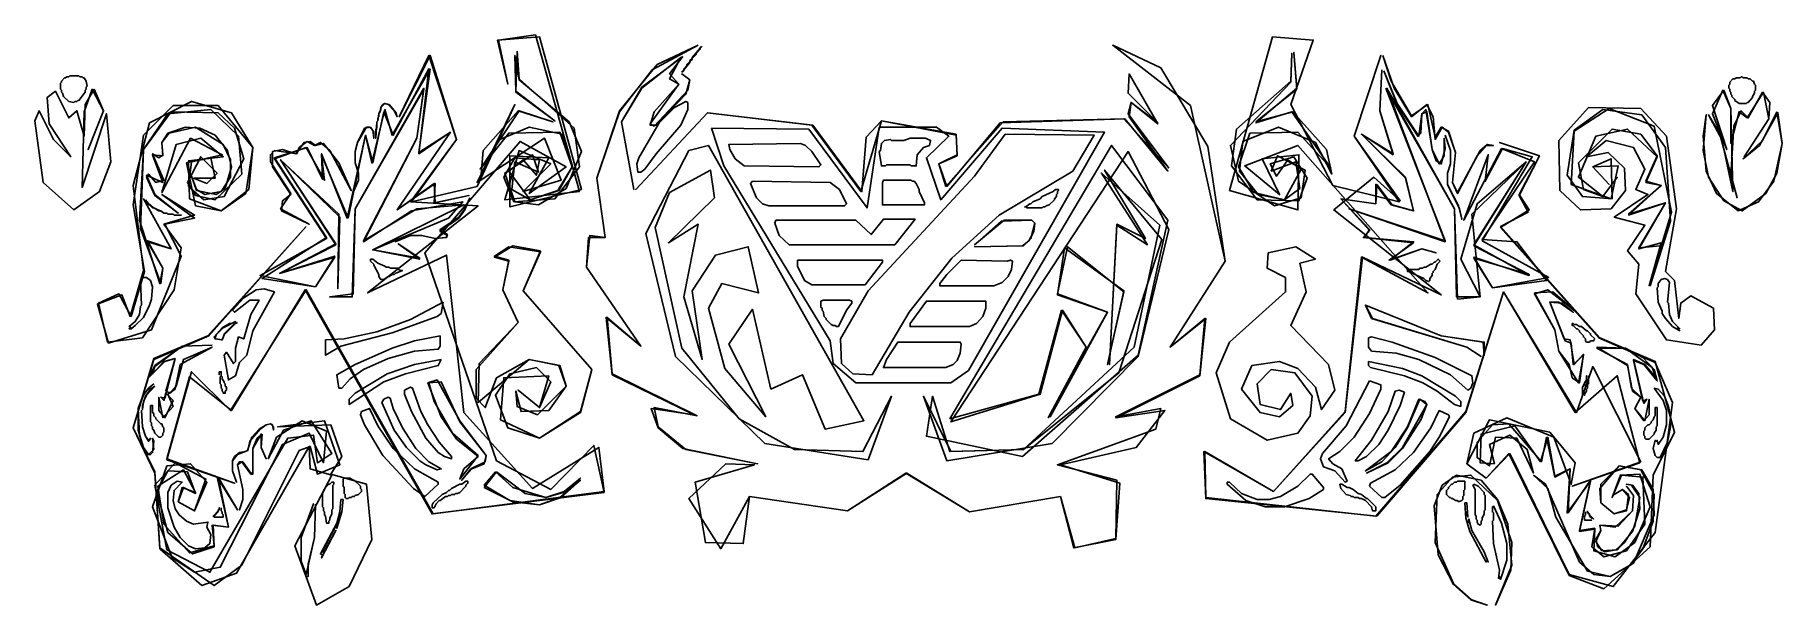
# Model space of a CAD drawing. Header units: metres. Extents: x 43 to 1750, y 1 to 558.
import ezdxf

# ---------------------------------------------------------------- set-up
doc = ezdxf.new("R2010")
doc.units = ezdxf.units.M
doc.layers.add('LEVEL_0_OUTER', color=7, linetype='Continuous')
doc.layers.add('LEVEL_1_HOLE', color=1, linetype='Continuous')

msp = doc.modelspace()

# ---------------------------------------------------------------- linework, layer by layer
at = {"layer": 'LEVEL_0_OUTER'}
for points in [[(536, 556), (495, 553), (505, 510), (496, 553), (532, 558), (575, 405), (502, 397), (516, 445), (547, 432), (520, 405), (557, 416), (541, 457), (475, 414), (512, 490), (475, 410), (411, 395), (455, 456), (428, 538), (399, 478), (429, 538), (455, 456), (410, 395), (476, 391), (368, 306), (445, 343), (462, 189), (529, 115), (594, 155), (599, 112), (432, 90), (308, 309), (234, 191), (196, 229), (172, 143), (238, 120), (172, 144), (194, 224), (235, 191), (307, 309), (431, 90), (599, 111), (589, 157), (547, 114), (494, 142), (424, 345), (517, 454), (562, 429), (526, 403), (545, 438), (507, 440), (507, 390), (577, 407)], [(691, 548), (651, 529), (614, 484), (592, 418), (600, 360), (585, 362), (582, 331), (635, 254), (601, 282), (607, 226), (687, 187), (645, 193), (652, 174), (676, 154), (749, 139), (679, 153), (652, 175), (648, 194), (690, 186), (607, 227), (602, 282), (635, 254), (582, 331), (584, 360), (600, 360), (592, 418), (614, 483), (646, 524)], [(695, 547), (694, 546), (693, 546), (693, 545), (685, 536), (685, 535), (683, 533), (683, 532), (680, 529), (680, 528), (677, 525), (677, 524), (675, 522), (676, 522), (677, 523), (677, 524), (683, 531), (683, 532), (685, 534), (685, 535), (689, 539), (689, 540), (693, 544), (693, 545)], [(1143, 526), (1096, 548), (1172, 489), (1206, 337), (1152, 253), (1186, 281), (1181, 226), (1099, 185), (1143, 193), (1138, 173), (1042, 138), (1100, 123), (1099, 66), (1059, 57), (1045, 107), (956, 92), (894, 130), (837, 93), (741, 107), (713, 56), (682, 105), (718, 139), (746, 138), (688, 121), (698, 62), (735, 61), (741, 107), (837, 93), (895, 130), (956, 92), (1045, 107), (1058, 57), (1099, 65), (1103, 120), (1045, 138), (1119, 155), (1147, 191), (1099, 184), (1181, 225), (1187, 281), (1152, 253), (1206, 337), (1189, 449)], [(1252, 556), (1210, 406), (1277, 387), (1278, 441), (1242, 437), (1259, 402), (1225, 430), (1277, 450), (1404, 306), (1339, 341), (1323, 190), (1253, 112), (1185, 151), (1187, 105), (1354, 88), (1441, 189), (1478, 307), (1548, 189), (1589, 225), (1611, 140), (1545, 117), (1612, 141), (1565, 234), (1549, 189), (1478, 307), (1441, 190), (1353, 88), (1187, 106), (1186, 151), (1253, 112), (1323, 189), (1340, 341), (1417, 304), (1312, 387), (1351, 419), (1377, 396), (1332, 459), (1358, 538), (1332, 459), (1376, 395), (1311, 411), (1270, 490), (1292, 553)], [(514, 542), (513, 502), (551, 474), (513, 503), (512, 538), (516, 514), (565, 473), (577, 444), (562, 408), (535, 392), (512, 395), (502, 423), (529, 441), (535, 424), (512, 434), (509, 407), (527, 397), (555, 406), (568, 429), (556, 463), (506, 462), (478, 427), (516, 484), (549, 473), (515, 484), (481, 445), (479, 422), (495, 455), (526, 468), (558, 461), (568, 429), (554, 406), (527, 397), (506, 425), (520, 436), (533, 421), (536, 436), (512, 438), (501, 419), (511, 395), (551, 398), (575, 429), (570, 467), (516, 515)], [(676, 537), (636, 507), (616, 473), (628, 407), (616, 473), (636, 506), (674, 536), (663, 515), (672, 510), (648, 483), (644, 470), (650, 470), (679, 500), (683, 514), (675, 520), (683, 514), (681, 504), (648, 469), (644, 471), (672, 510), (663, 520)], [(1360, 538), (1371, 506), (1388, 478), (1403, 490), (1409, 478), (1411, 456), (1418, 468), (1424, 463), (1431, 443), (1428, 414), (1433, 403), (1452, 440), (1461, 450), (1468, 450), (1462, 451), (1455, 445), (1433, 404), (1428, 414), (1431, 443), (1424, 464), (1417, 468), (1411, 458), (1404, 490), (1388, 479), (1368, 513)], [(86, 518), (77, 518), (76, 517), (74, 517), (73, 516), (72, 516), (69, 513), (69, 512), (68, 511), (68, 505), (69, 504), (69, 502), (70, 501), (71, 498), (76, 493), (81, 492), (82, 493), (84, 493), (85, 494), (86, 494), (92, 502), (92, 504), (93, 505), (93, 507), (94, 508), (93, 513), (91, 516), (90, 516), (89, 517), (87, 517)], [(429, 525), (392, 460), (385, 485), (372, 433), (366, 460), (348, 379), (323, 442), (324, 417), (309, 448), (277, 438), (328, 360), (265, 320), (317, 312), (336, 341), (282, 325), (337, 353), (283, 436), (341, 380), (339, 310), (340, 383), (283, 436), (337, 354), (282, 325), (336, 342), (317, 312), (263, 323), (328, 359), (277, 437), (308, 448), (326, 416), (323, 441), (349, 379), (366, 460), (373, 433), (384, 483), (393, 460), (428, 525), (418, 442), (449, 463), (397, 387), (434, 413), (433, 394), (467, 401), (434, 394), (433, 413), (397, 387), (449, 463), (418, 443)], [(1151, 428), (1111, 481), (1114, 492), (1140, 471), (1112, 520), (1111, 501), (1140, 472), (1114, 492), (1112, 478), (1150, 425), (1108, 476), (986, 472), (934, 410), (926, 432), (944, 440), (943, 461), (870, 474), (855, 458), (851, 405), (803, 470), (700, 482), (630, 407), (700, 482), (802, 470), (850, 405), (870, 474), (943, 460), (944, 441), (926, 432), (933, 410), (989, 473), (1107, 476)], [(1359, 524), (1357, 484), (1370, 442), (1339, 461), (1382, 418), (1390, 386), (1369, 392), (1354, 412), (1353, 393), (1319, 398), (1347, 367), (1341, 360), (1390, 355), (1366, 338), (1398, 349), (1412, 345), (1398, 349), (1367, 338), (1390, 356), (1342, 360), (1347, 368), (1319, 398), (1353, 393), (1353, 412), (1368, 392), (1390, 386), (1382, 419), (1339, 461), (1370, 441), (1357, 484)], [(1361, 523), (1374, 490), (1394, 459), (1397, 462), (1398, 481), (1403, 483), (1408, 446), (1412, 435), (1417, 432), (1421, 447), (1420, 457), (1420, 440), (1415, 432), (1408, 446), (1402, 485), (1398, 481), (1395, 459), (1374, 491)], [(1702, 515), (1699, 512), (1699, 510), (1698, 509), (1698, 506), (1699, 505), (1699, 503), (1700, 502), (1700, 500), (1701, 499), (1701, 498), (1704, 495), (1704, 494), (1708, 491), (1715, 491), (1716, 492), (1717, 492), (1721, 497), (1721, 498), (1723, 501), (1723, 503), (1724, 504), (1724, 509), (1723, 510), (1722, 513), (1721, 513), (1719, 515), (1717, 515), (1716, 516), (1712, 516), (1711, 517), (1710, 517), (1709, 516), (1705, 516), (1704, 515)], [(101, 505), (92, 490), (91, 459), (84, 484), (76, 477), (63, 503), (55, 497), (57, 471), (78, 439), (61, 456), (47, 484), (43, 474), (51, 414), (81, 387), (106, 405), (117, 434), (113, 481), (89, 409), (91, 483), (99, 505), (110, 484), (95, 446), (110, 484)], [(416, 457), (364, 357), (416, 388), (462, 392), (373, 348), (419, 340), (398, 354), (419, 339), (373, 348), (447, 379), (461, 395), (411, 386), (364, 356), (416, 457), (423, 505), (356, 388), (353, 302), (331, 302), (354, 305), (356, 388), (423, 506)], [(1363, 506), (1421, 357), (1327, 388), (1421, 356), (1364, 506), (1430, 388), (1433, 300), (1455, 302), (1447, 383), (1500, 434), (1449, 352), (1503, 324), (1449, 340), (1467, 311), (1520, 318), (1491, 356), (1457, 358), (1508, 434), (1476, 447), (1439, 377), (1463, 441), (1460, 415), (1477, 447), (1506, 439), (1457, 357), (1522, 321), (1467, 311), (1449, 341), (1503, 323), (1449, 353), (1500, 434), (1452, 393), (1436, 339), (1455, 302), (1432, 302), (1430, 388)], [(1737, 476), (1713, 439), (1737, 476), (1738, 492), (1731, 502), (1717, 477), (1710, 484), (1703, 469), (1700, 421), (1706, 399), (1689, 462), (1678, 480), (1691, 456), (1702, 405), (1700, 486), (1692, 504), (1682, 481), (1696, 446), (1682, 489), (1693, 504), (1700, 486), (1700, 452), (1708, 483), (1716, 477), (1732, 502)], [(222, 489), (256, 448), (249, 403), (225, 386), (194, 398), (193, 435), (227, 439), (205, 457), (181, 451), (167, 404), (195, 457), (226, 441), (191, 433), (200, 391), (225, 386), (252, 407), (256, 448), (235, 482), (196, 493), (155, 472), (139, 411), (149, 328), (136, 283), (128, 304), (104, 295), (115, 257), (157, 270), (186, 342), (170, 373), (199, 379), (167, 402), (199, 382), (169, 373), (186, 350), (179, 309), (148, 262), (114, 258), (105, 296), (125, 305), (137, 283), (150, 327), (139, 392), (149, 460), (178, 489)], [(215, 485), (242, 459), (245, 422), (219, 397), (200, 401), (192, 414), (205, 439), (221, 423), (211, 413), (198, 418), (219, 418), (215, 438), (196, 434), (193, 410), (208, 397), (228, 400), (247, 437), (238, 467), (222, 482), (176, 483), (149, 446), (145, 377), (165, 315), (168, 330), (153, 356), (176, 349), (149, 398), (176, 349), (153, 357), (168, 330), (166, 315), (146, 369), (149, 446), (173, 481)], [(389, 490), (385, 491), (383, 490), (381, 487), (381, 485), (379, 481), (379, 478), (378, 477), (378, 474), (377, 473), (376, 457), (376, 466), (377, 467), (377, 473), (378, 474), (379, 481), (380, 482), (381, 487), (385, 491), (388, 490), (394, 484), (397, 478), (396, 482)], [(681, 492), (679, 493), (668, 487), (653, 472), (633, 438), (631, 432), (632, 424), (635, 424), (639, 427), (650, 442), (674, 470), (681, 485)], [(1561, 487), (1532, 455), (1533, 406), (1553, 387), (1583, 388), (1597, 406), (1596, 428), (1580, 443), (1559, 439), (1578, 455), (1605, 448), (1616, 427), (1607, 407), (1619, 402), (1586, 380), (1616, 372), (1599, 347), (1610, 334), (1607, 305), (1637, 260), (1671, 255), (1684, 270), (1683, 291), (1661, 303), (1651, 296), (1649, 281), (1645, 318), (1636, 327), (1647, 388), (1637, 459), (1612, 486)], [(1745, 483), (1731, 455), (1712, 437), (1728, 450), (1746, 482), (1750, 452), (1745, 423), (1734, 403), (1711, 386), (1693, 396), (1678, 419), (1673, 445), (1676, 480), (1673, 459), (1676, 425), (1686, 403), (1707, 386), (1727, 395), (1742, 415), (1750, 452)], [(200, 468), (227, 451), (234, 436), (234, 419), (225, 405), (209, 402), (201, 407), (196, 420), (201, 406), (220, 402), (229, 408), (235, 429), (231, 445), (219, 460), (204, 467), (190, 468), (173, 462), (167, 453), (168, 441), (164, 438), (158, 442), (169, 416), (161, 414), (154, 422), (152, 419), (160, 401), (183, 384), (160, 402), (152, 421), (168, 414), (158, 441), (168, 440), (167, 453), (174, 462)], [(371, 468), (365, 467), (358, 453), (356, 444), (356, 433), (359, 423), (359, 416), (354, 404), (359, 416), (359, 423), (356, 433), (356, 444), (358, 453), (367, 468), (370, 468), (373, 465), (374, 457), (374, 463)], [(704, 467), (716, 430), (820, 259), (823, 237), (845, 218), (938, 218), (955, 230), (1088, 463), (988, 467), (928, 397), (914, 438), (936, 459), (924, 468), (868, 468), (856, 389), (799, 466)], [(309, 454), (316, 450), (322, 453), (331, 445), (352, 406), (340, 433), (325, 452), (317, 450), (312, 454), (306, 453), (298, 442), (285, 446), (275, 444), (275, 429), (293, 402), (285, 396), (284, 386), (311, 373), (283, 388), (293, 403), (273, 434), (273, 441), (277, 445), (299, 442), (301, 448)], [(682, 445), (640, 364), (669, 244), (756, 159), (857, 143), (880, 205), (852, 151), (785, 153), (731, 183), (675, 252), (649, 370), (663, 404), (703, 426), (707, 399), (662, 355), (691, 373), (677, 302), (695, 241), (685, 308), (708, 343), (740, 351), (750, 306), (714, 315), (701, 291), (717, 232), (757, 185), (721, 256), (744, 290), (762, 212), (793, 226), (815, 173), (853, 181), (701, 450)], [(1151, 368), (1121, 244), (1037, 159), (934, 142), (911, 205), (938, 151), (1009, 153), (1117, 253), (1142, 372), (1085, 423), (1130, 353), (1100, 372), (1093, 236), (1100, 373), (1128, 359), (1088, 426), (1144, 358), (1102, 228), (1009, 153), (937, 151), (920, 205), (914, 166), (1008, 146), (1121, 245), (1150, 377), (1095, 450), (937, 183), (1024, 207), (1046, 289), (1070, 253), (1035, 185), (1091, 287), (1042, 304), (1049, 350), (1107, 308), (1091, 236), (1107, 307), (1052, 351), (1042, 305), (1091, 287), (1033, 184), (1070, 253), (1047, 289), (1025, 207), (938, 180), (1111, 444)], [(1421, 460), (1426, 445), (1426, 432), (1423, 423), (1423, 412), (1435, 388), (1437, 378), (1434, 391), (1423, 412), (1423, 423), (1426, 432), (1426, 445)], [(1513, 440), (1493, 401), (1502, 385), (1475, 371), (1572, 262), (1626, 239), (1645, 170), (1624, 128), (1621, 58), (1576, 17), (1542, 30), (1483, 149), (1461, 125), (1442, 139), (1464, 182), (1523, 170), (1548, 140), (1544, 119), (1527, 165), (1481, 184), (1449, 169), (1442, 139), (1461, 125), (1484, 149), (1542, 31), (1585, 19), (1626, 72), (1643, 199), (1626, 238), (1571, 262), (1475, 370), (1503, 387), (1493, 402), (1513, 440), (1474, 453)], [(151, 397), (151, 396), (154, 392), (155, 392), (158, 389), (159, 389), (164, 386), (166, 386), (169, 384), (172, 384), (173, 383), (178, 383), (179, 382), (186, 382), (179, 382), (178, 383), (173, 383), (172, 384), (169, 384), (168, 385), (159, 389), (156, 392), (155, 392)], [(468, 399), (463, 388), (457, 380), (439, 368), (439, 366), (446, 362), (444, 360), (434, 359), (421, 362), (410, 362), (395, 356), (410, 362), (421, 362), (434, 359), (445, 360), (446, 363), (440, 367), (457, 379), (463, 387)], [(308, 371), (212, 264), (159, 242), (139, 174), (160, 130), (165, 56), (206, 20), (240, 32), (311, 156), (312, 134), (333, 128), (297, 59), (318, 1), (350, 19), (372, 65), (367, 119), (332, 129), (343, 146), (332, 177), (280, 175), (326, 181), (341, 138), (319, 129), (312, 156), (301, 152), (245, 40), (218, 20), (165, 57), (160, 131), (139, 174), (159, 241), (213, 264)], [(537, 347), (520, 308), (587, 231), (576, 189), (536, 164), (498, 182), (501, 223), (545, 225), (536, 194), (515, 211), (536, 194), (547, 219), (533, 233), (507, 227), (493, 206), (505, 174), (536, 164), (576, 190), (587, 231), (520, 308), (537, 346), (506, 351), (492, 342), (506, 338), (500, 309), (515, 277), (474, 231), (474, 203), (483, 194), (494, 223), (526, 241), (556, 235), (562, 215), (545, 191), (518, 190), (513, 210), (514, 195), (534, 187), (562, 215), (555, 235), (526, 241), (476, 199), (477, 237), (515, 277), (500, 309), (506, 337), (492, 341), (510, 352)], [(1275, 351), (1248, 345), (1247, 330), (1265, 321), (1265, 307), (1210, 258), (1197, 228), (1211, 183), (1247, 162), (1277, 169), (1289, 186), (1291, 205), (1274, 228), (1251, 231), (1237, 217), (1240, 197), (1260, 192), (1270, 208), (1272, 196), (1259, 185), (1240, 189), (1222, 212), (1232, 235), (1259, 239), (1277, 232), (1294, 214), (1300, 192), (1313, 211), (1307, 236), (1270, 274), (1285, 307), (1279, 335), (1294, 339)], [(371, 339), (371, 337), (374, 334), (374, 333), (379, 324), (379, 322), (381, 319), (384, 319), (388, 322), (389, 322), (392, 324), (394, 324), (395, 325), (402, 328), (400, 328), (397, 330), (390, 330), (389, 331), (386, 331), (385, 332), (378, 335), (373, 339)], [(1416, 337), (1414, 339), (1411, 336), (1410, 336), (1408, 334), (1407, 334), (1402, 331), (1400, 331), (1399, 330), (1396, 330), (1395, 329), (1384, 329), (1384, 327), (1386, 327), (1387, 326), (1400, 320), (1402, 318), (1405, 317), (1406, 318), (1406, 320), (1408, 323), (1408, 325), (1409, 326), (1409, 327), (1411, 329), (1413, 334)], [(152, 321), (147, 321), (146, 318), (147, 294), (146, 293), (145, 285), (141, 278), (135, 273), (137, 272), (135, 271), (137, 271), (141, 274), (149, 282), (155, 294), (157, 300), (158, 312), (156, 318)], [(277, 307), (267, 310), (259, 309), (247, 301), (236, 289), (238, 287), (253, 299), (262, 299), (254, 285), (247, 261), (242, 263), (239, 252), (239, 239), (237, 237), (230, 248), (228, 245), (232, 221), (239, 225), (243, 238), (250, 245), (256, 269)], [(1508, 306), (1528, 270), (1532, 249), (1542, 236), (1545, 223), (1552, 218), (1556, 246), (1547, 236), (1543, 260), (1537, 261), (1523, 297), (1532, 297), (1546, 287), (1535, 296), (1523, 297), (1538, 259), (1544, 257), (1546, 236), (1556, 245), (1551, 218), (1532, 249), (1528, 270), (1508, 305), (1521, 309), (1549, 287), (1526, 307)], [(442, 297), (410, 280), (377, 268), (345, 261), (327, 260), (327, 245), (342, 254), (392, 267), (436, 283), (440, 286)], [(1343, 294), (1349, 281), (1442, 253), (1456, 244), (1442, 253), (1350, 281), (1343, 294), (1417, 264), (1458, 258), (1459, 245), (1459, 258), (1417, 264)], [(241, 277), (237, 275), (228, 266), (227, 262), (225, 260), (220, 261), (219, 262), (220, 265), (227, 272), (239, 278), (235, 276), (233, 276), (226, 272), (218, 263), (219, 261), (226, 260), (228, 265), (239, 276)], [(1545, 276), (1545, 274), (1546, 274), (1549, 271), (1550, 271), (1552, 269), (1552, 268), (1556, 264), (1556, 263), (1558, 261), (1558, 259), (1559, 258), (1562, 258), (1563, 259), (1566, 259), (1566, 260), (1567, 261), (1563, 265), (1563, 266), (1560, 269), (1559, 269), (1554, 273), (1552, 273), (1549, 275), (1547, 275), (1546, 276)], [(439, 264), (414, 259), (392, 252), (356, 236), (338, 226), (340, 213), (343, 213), (351, 222), (364, 231), (388, 242), (414, 249), (437, 251), (439, 254)], [(1346, 262), (1346, 253), (1349, 249), (1373, 247), (1395, 241), (1426, 226), (1443, 211), (1446, 213), (1448, 218), (1447, 225), (1411, 243), (1369, 258), (1349, 263)], [(216, 255), (187, 254), (160, 235), (155, 224), (170, 239), (180, 242), (170, 203), (166, 204), (169, 201), (171, 208), (178, 201), (170, 184), (164, 191), (164, 204), (168, 184), (178, 195), (173, 207), (180, 212), (185, 236), (216, 253), (188, 241), (181, 215), (175, 208), (171, 210), (180, 242), (169, 239), (158, 227), (160, 234), (187, 254)], [(440, 241), (414, 236), (387, 227), (356, 208), (350, 202), (350, 197), (384, 219), (405, 227), (437, 235)], [(1346, 239), (1346, 235), (1348, 233), (1381, 225), (1399, 218), (1413, 210), (1430, 197), (1436, 195), (1436, 200), (1431, 205), (1398, 225), (1379, 232)], [(1569, 253), (1599, 235), (1604, 210), (1612, 204), (1606, 193), (1616, 181), (1620, 202), (1620, 187), (1615, 181), (1606, 193), (1612, 204), (1603, 213), (1599, 236), (1569, 252), (1597, 252), (1623, 233), (1627, 223), (1616, 236), (1605, 241), (1615, 198), (1618, 202), (1614, 200), (1605, 240), (1615, 236), (1628, 220), (1625, 231), (1614, 243), (1597, 252)], [(223, 229), (223, 226), (223, 228), (224, 229), (225, 228), (225, 225), (224, 224), (224, 217), (225, 216), (225, 213), (226, 212), (226, 210), (227, 209), (227, 208), (229, 208), (229, 210), (230, 211), (230, 214), (229, 215), (229, 217), (228, 218), (228, 219), (226, 222), (226, 224), (225, 225), (225, 229)], [(1561, 225), (1561, 217), (1560, 216), (1560, 213), (1559, 212), (1559, 210), (1557, 207), (1556, 207), (1555, 208), (1555, 214), (1557, 216), (1557, 218), (1559, 221), (1559, 225), (1559, 221), (1555, 214), (1555, 207), (1556, 207), (1557, 206), (1557, 207), (1559, 210), (1559, 212), (1560, 213), (1560, 216), (1561, 217)], [(159, 217), (149, 207), (144, 193), (144, 172), (149, 155), (153, 148), (156, 148), (158, 150), (159, 161), (158, 164), (159, 153), (154, 148), (149, 155), (145, 167), (144, 193), (149, 206), (154, 213)], [(160, 215), (156, 212), (151, 205), (148, 196), (148, 192), (147, 191), (148, 175), (151, 166), (154, 161), (156, 164), (155, 162), (153, 163), (151, 166), (148, 175), (147, 191), (148, 192), (149, 200), (152, 206)], [(404, 211), (404, 207), (411, 190), (425, 164), (437, 150), (443, 146), (450, 144), (450, 146), (438, 160), (427, 177), (420, 190), (412, 213), (410, 214)], [(436, 221), (427, 218), (440, 185), (455, 163), (476, 146), (462, 134), (458, 124), (476, 147), (451, 169), (433, 200), (428, 218), (440, 219), (458, 180), (484, 147), (483, 141), (469, 134), (460, 123), (470, 134), (482, 139), (484, 147), (458, 181)], [(1347, 220), (1324, 176), (1301, 149), (1299, 144), (1302, 136), (1313, 132), (1323, 121), (1325, 122), (1320, 134), (1311, 139), (1307, 144), (1318, 151), (1332, 165), (1347, 188), (1358, 212), (1358, 216)], [(1381, 209), (1376, 211), (1372, 210), (1365, 190), (1349, 162), (1333, 142), (1336, 142), (1344, 146), (1356, 158), (1365, 172), (1377, 196)], [(1625, 213), (1634, 201), (1637, 191), (1637, 177), (1634, 165), (1629, 158), (1628, 162), (1627, 161), (1626, 162), (1624, 154), (1626, 147), (1628, 145), (1631, 145), (1638, 160), (1641, 175), (1641, 185), (1639, 195), (1635, 205), (1629, 212)], [(156, 196), (156, 180), (157, 179), (157, 176), (158, 175), (158, 173), (159, 172), (160, 169), (164, 165), (166, 165), (168, 167), (168, 169), (169, 170), (169, 174), (168, 175), (167, 178), (166, 178), (161, 183), (161, 184), (159, 186), (159, 188), (158, 189), (158, 196)], [(362, 190), (361, 187), (365, 177), (383, 147), (413, 115), (424, 107), (437, 119), (437, 121), (414, 134), (393, 154), (378, 176), (370, 193)], [(384, 202), (382, 199), (394, 172), (406, 155), (419, 142), (425, 138), (436, 133), (440, 134), (428, 141), (415, 154), (402, 174), (393, 193), (390, 203), (388, 204)], [(1401, 200), (1395, 202), (1384, 175), (1368, 151), (1343, 132), (1359, 141), (1372, 155), (1384, 174), (1396, 202), (1403, 197), (1379, 155), (1364, 140), (1344, 130), (1365, 140), (1379, 154), (1397, 182), (1403, 197)], [(1424, 187), (1415, 191), (1407, 174), (1390, 150), (1372, 133), (1348, 120), (1347, 117), (1359, 106), (1362, 106), (1377, 118), (1406, 151), (1415, 165), (1425, 185)], [(1628, 194), (1626, 194), (1626, 186), (1625, 185), (1624, 182), (1622, 180), (1622, 179), (1620, 177), (1619, 177), (1616, 174), (1616, 172), (1615, 171), (1615, 167), (1616, 166), (1616, 164), (1617, 163), (1620, 163), (1625, 168), (1625, 169), (1627, 172), (1627, 175), (1628, 176)], [(328, 171), (304, 181), (279, 165), (271, 144), (286, 172), (313, 181), (333, 149), (319, 140), (315, 167), (290, 164), (214, 33), (172, 55), (160, 118), (180, 140), (210, 124), (199, 93), (183, 102), (188, 116), (200, 110), (192, 131), (173, 132), (162, 112), (173, 72), (197, 51), (218, 58), (217, 79), (232, 77), (222, 126), (241, 94), (221, 126), (232, 77), (216, 79), (218, 59), (194, 52), (169, 80), (163, 117), (188, 133), (200, 111), (187, 116), (183, 102), (199, 93), (211, 121), (195, 139), (172, 137), (158, 97), (177, 47), (199, 33), (224, 38), (285, 158), (311, 169), (325, 140)], [(275, 177), (273, 178), (269, 177), (262, 173), (255, 165), (251, 153), (249, 151), (243, 150), (238, 146), (236, 142), (236, 132), (240, 121), (236, 132), (236, 142), (241, 148), (251, 152), (253, 161), (263, 173), (269, 177), (273, 178), (276, 175), (276, 172)], [(1489, 176), (1514, 141), (1521, 165), (1528, 127), (1543, 134), (1541, 91), (1563, 123), (1552, 74), (1567, 76), (1564, 58), (1576, 48), (1598, 54), (1616, 80), (1614, 126), (1593, 128), (1584, 106), (1592, 128), (1611, 129), (1621, 97), (1606, 62), (1587, 48), (1566, 54), (1567, 75), (1552, 73), (1563, 122), (1540, 91), (1543, 134), (1528, 126), (1520, 165), (1515, 141), (1483, 178), (1467, 177), (1452, 160), (1452, 145), (1464, 137), (1470, 165), (1491, 164), (1507, 130), (1501, 153), (1484, 167), (1464, 158), (1469, 139), (1455, 140), (1456, 168)], [(265, 168), (260, 164), (256, 154), (256, 130), (254, 130), (246, 141), (243, 141), (241, 138), (246, 114), (246, 104), (243, 94), (246, 104), (246, 114), (241, 138), (245, 141), (254, 129), (256, 129), (256, 154), (264, 168), (264, 155), (269, 144), (264, 155)], [(1507, 128), (1521, 115), (1529, 87), (1560, 34), (1582, 29), (1605, 42), (1625, 89), (1624, 114), (1613, 133), (1591, 137), (1573, 119), (1573, 101), (1586, 90), (1598, 93), (1600, 109), (1594, 114), (1586, 109), (1594, 114), (1601, 106), (1598, 94), (1586, 90), (1573, 101), (1572, 115), (1591, 137), (1612, 133), (1625, 109), (1624, 83), (1614, 56), (1602, 40), (1582, 29), (1566, 31), (1552, 43), (1519, 119)], [(182, 122), (176, 118), (173, 111), (173, 96), (179, 77), (185, 67), (193, 59), (200, 56), (209, 57), (214, 61), (215, 70), (211, 77), (212, 82), (198, 80), (191, 83), (184, 89), (180, 95), (178, 103), (179, 113), (187, 121)], [(466, 122), (464, 122), (460, 119), (458, 119), (450, 115), (448, 113), (447, 113), (445, 111), (441, 109), (432, 101), (431, 99), (431, 96), (433, 96), (435, 100), (438, 103), (439, 103), (444, 107), (446, 107), (447, 108), (449, 108), (450, 109), (453, 109), (454, 110), (456, 110), (458, 111), (464, 117), (464, 118), (466, 120)], [(482, 116), (510, 102), (536, 99), (557, 106), (576, 123), (556, 106), (536, 99), (507, 103), (482, 118), (493, 131), (510, 116), (542, 106), (559, 111), (576, 125), (560, 112), (542, 106), (522, 110), (494, 131)], [(1302, 114), (1302, 116), (1291, 129), (1289, 129), (1277, 117), (1260, 107), (1249, 104), (1237, 104), (1222, 110), (1210, 121), (1208, 121), (1208, 119), (1226, 103), (1245, 97), (1264, 97), (1288, 105)], [(1432, 128), (1418, 118), (1410, 98), (1414, 50), (1429, 21), (1446, 6), (1462, 1), (1447, 6), (1429, 22), (1411, 62), (1413, 109), (1428, 126), (1446, 128), (1472, 103), (1486, 62), (1485, 35), (1470, 1), (1486, 40), (1482, 80), (1472, 104), (1456, 123)], [(1440, 122), (1433, 122), (1432, 121), (1430, 121), (1428, 119), (1427, 119), (1424, 116), (1424, 115), (1422, 113), (1422, 109), (1425, 106), (1426, 106), (1427, 105), (1428, 105), (1431, 103), (1433, 103), (1434, 102), (1437, 103), (1438, 104), (1438, 107), (1439, 108), (1439, 113), (1440, 114)], [(1318, 119), (1319, 115), (1324, 109), (1328, 108), (1329, 107), (1331, 107), (1332, 106), (1336, 106), (1337, 105), (1339, 105), (1343, 103), (1349, 97), (1350, 93), (1353, 93), (1353, 97), (1345, 105), (1344, 105), (1339, 109), (1336, 110), (1331, 114), (1327, 116), (1325, 116), (1320, 119)], [(1449, 119), (1448, 118), (1450, 114), (1450, 89), (1451, 88), (1451, 85), (1452, 84), (1452, 82), (1453, 80), (1455, 79), (1456, 80), (1456, 83), (1457, 84), (1457, 86), (1459, 90), (1459, 93), (1460, 94), (1460, 108), (1459, 109), (1459, 111), (1453, 117)], [(1604, 118), (1598, 119), (1603, 118), (1611, 106), (1606, 78), (1596, 62), (1588, 55), (1577, 53), (1570, 58), (1568, 65), (1573, 74), (1572, 79), (1590, 78), (1604, 93), (1605, 108), (1598, 117), (1605, 108), (1604, 93), (1587, 77), (1572, 79), (1573, 74), (1568, 63), (1574, 54), (1589, 55), (1604, 73), (1611, 95), (1610, 110)], [(225, 96), (225, 93), (226, 92), (226, 90), (227, 89), (227, 88), (226, 87), (219, 87), (218, 88), (222, 92), (222, 93), (223, 94), (223, 96), (223, 95), (222, 94), (222, 93), (217, 88), (218, 87), (227, 87), (227, 89), (226, 90), (226, 92), (225, 93)], [(1440, 101), (1441, 86), (1445, 73), (1461, 43), (1462, 45), (1463, 43), (1459, 53), (1447, 74), (1444, 85), (1444, 82), (1443, 81), (1441, 86), (1441, 91), (1442, 92), (1443, 87), (1442, 101)], [(1468, 98), (1467, 97), (1467, 92), (1468, 91), (1468, 84), (1467, 83), (1468, 61), (1474, 35), (1473, 27), (1474, 29), (1475, 26), (1481, 45), (1481, 61), (1476, 81)], [(1558, 92), (1558, 89), (1557, 88), (1557, 84), (1564, 84), (1558, 84), (1557, 85), (1557, 88), (1558, 89)], [(1560, 93), (1560, 91), (1562, 89), (1562, 88), (1564, 86), (1565, 86), (1566, 85), (1562, 89), (1562, 90), (1560, 92)]]:
    msp.add_lwpolyline(points, close=True, dxfattribs=at)
at = {"layer": 'LEVEL_1_HOLE'}
for points in [[(1276, 505), (1236, 473), (1272, 483), (1305, 446), (1310, 422), (1294, 453), (1258, 468), (1223, 454), (1220, 425), (1238, 402), (1264, 397), (1280, 427), (1267, 436), (1256, 420), (1250, 432), (1273, 439), (1286, 418), (1278, 396), (1237, 397), (1212, 430), (1217, 466), (1270, 513), (1271, 540), (1270, 512), (1211, 450), (1219, 415), (1254, 391), (1280, 399), (1284, 426), (1257, 440), (1251, 425), (1275, 434), (1279, 408), (1264, 397), (1234, 404), (1219, 429), (1230, 462), (1277, 463), (1309, 428), (1271, 483), (1236, 472), (1276, 506), (1273, 541)], [(1613, 480), (1636, 448), (1641, 376), (1621, 313), (1631, 352), (1610, 350), (1636, 394), (1600, 383), (1632, 411), (1617, 414), (1628, 439), (1599, 466), (1568, 459), (1551, 419), (1575, 400), (1589, 419), (1575, 400), (1556, 407), (1551, 433), (1584, 466), (1612, 461), (1628, 440), (1617, 415), (1632, 411), (1600, 382), (1636, 394), (1610, 349), (1632, 355), (1620, 313), (1642, 385), (1625, 469), (1581, 486), (1547, 464), (1544, 412), (1583, 398), (1590, 430), (1565, 429), (1581, 412), (1565, 429), (1583, 437), (1584, 398), (1555, 400), (1540, 421), (1547, 465), (1575, 485)], [(1057, 425), (985, 382), (939, 340), (897, 287), (861, 226), (842, 227), (831, 237), (830, 261), (857, 308), (961, 420), (991, 461), (1078, 460)], [(791, 452), (796, 450), (802, 444), (811, 431), (809, 429), (736, 430), (727, 437), (722, 446), (721, 451)], [(917, 450), (911, 448), (905, 441), (904, 430), (899, 430), (898, 431), (875, 431), (874, 430), (870, 430), (868, 444), (869, 445), (870, 452), (873, 455), (879, 456), (880, 455), (892, 455), (898, 457), (913, 457), (918, 455)], [(744, 415), (820, 414), (829, 407), (836, 393), (834, 391), (760, 391), (754, 393), (748, 399), (742, 413)], [(899, 416), (900, 415), (902, 415), (904, 413), (907, 407), (907, 405), (912, 394), (912, 392), (871, 392), (871, 414), (872, 416)], [(1043, 406), (1042, 405), (1042, 403), (1041, 402), (1041, 400), (1039, 398), (1039, 397), (1034, 392), (1031, 391), (1030, 390), (1028, 390), (1027, 389), (1012, 389), (1011, 390), (1010, 390), (1011, 390), (1015, 393), (1016, 393), (1018, 395), (1025, 398), (1027, 400), (1038, 405), (1040, 407), (1043, 407)], [(883, 353), (780, 353), (770, 362), (766, 374), (767, 377), (845, 377), (860, 363), (872, 378), (903, 378)], [(1016, 359), (1009, 352), (961, 351), (1008, 352), (1014, 357), (1019, 366), (1020, 374), (1017, 377), (990, 377), (961, 353), (987, 376), (1017, 377), (1020, 374)], [(788, 338), (871, 338), (871, 336), (854, 314), (802, 314), (795, 318), (788, 332)], [(927, 315), (934, 324), (948, 338), (993, 337), (996, 338), (998, 337), (997, 329), (994, 322), (988, 316), (980, 313), (927, 313)], [(1638, 319), (1640, 316), (1638, 297), (1639, 296), (1640, 285), (1643, 278), (1650, 271), (1648, 272), (1647, 271), (1650, 269), (1643, 273), (1636, 281), (1633, 286), (1633, 288), (1629, 297), (1628, 311), (1629, 312), (1629, 315), (1632, 319), (1635, 320)], [(813, 299), (839, 299), (841, 298), (841, 296), (836, 289), (828, 273), (826, 273), (825, 274), (823, 274), (821, 275), (816, 280), (816, 281), (814, 283), (813, 288), (812, 289), (812, 291), (811, 292), (811, 298)], [(898, 276), (914, 298), (972, 298), (972, 291), (969, 283), (963, 276), (956, 273), (898, 273)], [(875, 241), (886, 258), (947, 258), (948, 256), (947, 247), (944, 240), (940, 236), (933, 233), (872, 233)], [(335, 119), (334, 118), (334, 95), (333, 94), (333, 90), (331, 86), (331, 84), (330, 83), (330, 81), (328, 81), (327, 88), (326, 89), (326, 92), (325, 93), (325, 96), (324, 97), (324, 110), (327, 116), (330, 119), (331, 119), (333, 121), (335, 121)], [(345, 125), (351, 125), (354, 123), (355, 123), (361, 117), (361, 115), (362, 114), (362, 112), (359, 109), (356, 108), (355, 107), (353, 107), (352, 106), (350, 106), (349, 105), (347, 105), (346, 106), (346, 109), (345, 110), (345, 116), (344, 117), (344, 124)], [(343, 92), (338, 76), (337, 78), (324, 54), (325, 52), (337, 74), (323, 47), (324, 50), (322, 51), (338, 81), (341, 92), (342, 104), (344, 104)], [(303, 67), (303, 44), (308, 31), (316, 67), (317, 99), (316, 67), (310, 41), (310, 29), (308, 29), (303, 44), (303, 67), (315, 100)]]:
    msp.add_lwpolyline(points, close=True, dxfattribs=at)

doc.saveas('drawing.dxf')
